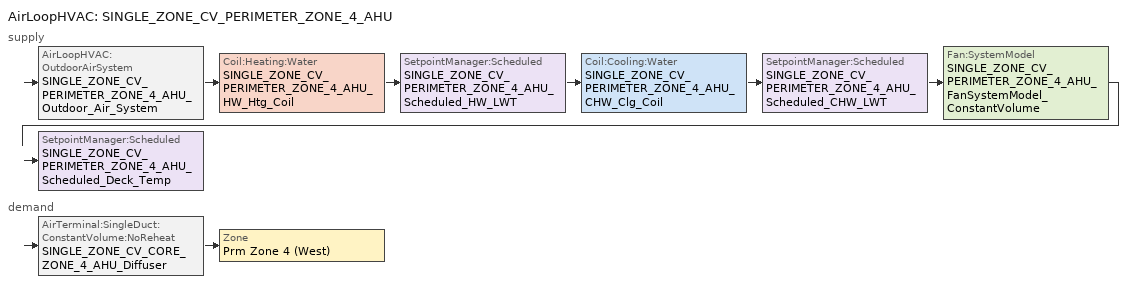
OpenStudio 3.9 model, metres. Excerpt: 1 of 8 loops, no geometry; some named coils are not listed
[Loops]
AirLoopHVAC 'SINGLE_ZONE_CV_PERIMETER_ZONE_4_AHU'
 supply: AirLoopHVAC:OutdoorAirSystem 'SINGLE_ZONE_CV_PERIMETER_ZONE_4_AHU_Outdoor_Air_System' > Coil:Heating:Water 'SINGLE_ZONE_CV_PERIMETER_ZONE_4_AHU_HW_Htg_Coil' > SetpointManager:Scheduled 'SINGLE_ZONE_CV_PERIMETER_ZONE_4_AHU_Scheduled_HW_LWT' > Coil:Cooling:Water 'SINGLE_ZONE_CV_PERIMETER_ZONE_4_AHU_CHW_Clg_Coil' > SetpointManager:Scheduled 'SINGLE_ZONE_CV_PERIMETER_ZONE_4_AHU_Scheduled_CHW_LWT' > Fan:SystemModel 'SINGLE_ZONE_CV_PERIMETER_ZONE_4_AHU_FanSystemModel_ConstantVolume' > SetpointManager:Scheduled 'SINGLE_ZONE_CV_PERIMETER_ZONE_4_AHU_Scheduled_Deck_Temp'
 demand: AirTerminal:SingleDuct:ConstantVolume:NoReheat 'SINGLE_ZONE_CV_CORE_ZONE_4_AHU_Diffuser' > Zone 'Prm Zone 4 (West)'
[Sizing:Zone]
Prm Zone 4 (West): Zone Cooling Design Supply Air Temperature Input Method=SupplyAirTemperature; Zone Cooling Design Supply Air Temperature {C}=12.7778; Zone Cooling Design Supply Air Temperature Difference {deltaC}=11.1111; Zone Heating Design Supply Air Temperature Input Method=SupplyAirTemperature; Zone Heating Design Supply Air Temperature {C}=32.2222; Zone Heating Design Supply Air Temperature Difference {deltaC}=11.11; Zone Cooling Design Supply Air Humidity Ratio {kg-H2O/kg-air}=0.0085; Zone Heating Design Supply Air Humidity Ratio {kg-H2O/kg-air}=0.008; Cooling Design Air Flow Method=DesignDay; Heating Design Air Flow Method=DesignDayWithLimit; Heating Maximum Air Flow per Zone Floor Area {m3/s-m2}=0; Heating Maximum Air Flow {m3/s}=0; Heating Maximum Air Flow Fraction=0.5; Account for Dedicated Outdoor Air System=No; Dedicated Outdoor Air Low Setpoint Temperature for Design {C}=autosize; Dedicated Outdoor Air High Setpoint Temperature for Design {C}=autosize; Zone Load Sizing Method=Sensible Load Only No Latent Load; Zone Latent Cooling Design Supply Air Humidity Ratio Input Method=HumidityRatioDifference; Zone Cooling Design Supply Air Humidity Ratio Difference {kgWater/kgDryAir}=0.005; Zone Latent Heating Design Supply Air Humidity Ratio Input Method=HumidityRatioDifference; Zone Humidification Design Supply Air Humidity Ratio Difference {kgWater/kgDryAir}=0.005; Design Zone Air Distribution Effectiveness in Cooling Mode=0.8; Design Zone Air Distribution Effectiveness in Heating Mode=0.8; Design Minimum Zone Ventilation Efficiency=0; Sizing Option=Coincident
[Zone equipment]
Prm Zone 4 (West): SINGLE_ZONE_CV_CORE_ZONE_4_AHU_Diffuser
[Fan:SystemModel]
SINGLE_ZONE_CV_PERIMETER_ZONE_4_AHU_FanSystemModel_ConstantVolume: Availability Schedule=Always On Discrete hvac_library; Design Maximum Air Flow Rate {m3/s}=0.943895; Speed Control Method=Discrete; Electric Power Minimum Flow Rate Fraction=0.2; Design Pressure Rise {Pa}=250; Motor Efficiency=0.9; Motor In Air Stream Fraction=1; Design Electric Power Consumption {W}=600; Design Power Sizing Method=TotalEfficiencyAndPressure; Electric Power Per Unit Flow Rate {W/(m3/s)}=840; Electric Power Per Unit Flow Rate Per Unit Pressure {W-s/m3-Pa}=1.66667; Fan Total Efficiency=0.7; Motor Loss Radiative Fraction=0
[AirLoopHVAC]
SINGLE_ZONE_CV_PERIMETER_ZONE_4_AHU: Availability Schedule=Perimeter_bot_ZN_2 OA Schedule 12; Design Supply Air Flow Rate {m3/s}=0.943895; Design Return Air Flow Fraction of Supply Air Flow=1
[Sizing:System]
SINGLE_ZONE_CV_PERIMETER_ZONE_4_AHU: Type of Load to Size On=Sensible; Design Outdoor Air Flow Rate {m3/s}=Autosize; Central Heating Maximum System Air Flow Ratio=1; Preheat Design Temperature {C}=7; Preheat Design Humidity Ratio {kg-H2O/kg-Air}=0.008; Precool Design Temperature {C}=12.8; Precool Design Humidity Ratio {kg-H2O/kg-Air}=0.008; Central Cooling Design Supply Air Temperature {C}=12.8; Central Heating Design Supply Air Temperature {C}=40; Sizing Option=NonCoincident; 100% Outdoor Air in Cooling=No; 100% Outdoor Air in Heating=No; Central Cooling Design Supply Air Humidity Ratio {kg-H2O/kg-Air}=0.0085; Central Heating Design Supply Air Humidity Ratio {kg-H2O/kg-Air}=0.008; Cooling Design Air Flow Method=DesignDay; Cooling Design Air Flow Rate {m3/s}=0; Heating Design Air Flow Method=DesignDay; Heating Design Air Flow Rate {m3/s}=0; System Outdoor Air Method=ZoneSum; Zone Maximum Outdoor Air Fraction=1; Cooling Supply Air Flow Rate Per Floor Area {m3/s-m2}=0.00996765; Cooling Fraction of Autosized Cooling Supply Air Flow Rate=1; Cooling Supply Air Flow Rate Per Unit Cooling Capacity {m3/s-W}=3.94755e-05; Heating Supply Air Flow Rate Per Floor Area {m3/s-m2}=0.00996765; Heating Fraction of Autosized Heating Supply Air Flow Rate=1; Heating Fraction of Autosized Cooling Supply Air Flow Rate=1; Heating Supply Air Flow Rate Per Unit Heating Capacity {m3/s-W}=3.15882e-05; Cooling Design Capacity Method=CoolingDesignCapacity; Cooling Design Capacity {W}=autosize; Cooling Design Capacity Per Floor Area {W/m2}=234.7; Fraction of Autosized Cooling Design Capacity=1; Heating Design Capacity Method=HeatingDesignCapacity; Heating Design Capacity {W}=autosize; Heating Design Capacity Per Floor Area {W/m2}=157; Fraction of Autosized Heating Design Capacity=1; Central Cooling Capacity Control Method=OnOff; Occupant Diversity=autosize
[AirLoopHVAC:OutdoorAirSystem]
SINGLE_ZONE_CV_PERIMETER_ZONE_4_AHU_Outdoor_Air_System: Controller=SINGLE_ZONE_CV_PERIMETER_ZONE_4_AHU_Controller_Outdoor_Air
[Controller:OutdoorAir]
SINGLE_ZONE_CV_PERIMETER_ZONE_4_AHU_Controller_Outdoor_Air: Minimum Outdoor Air Flow Rate {m3/s}=Autosize; Maximum Outdoor Air Flow Rate {m3/s}=Autosize; Economizer Control Type=FixedEnthalpy; Economizer Control Action Type=ModulateFlow; Economizer Maximum Limit Dry-Bulb Temperature {C}=28; Economizer Maximum Limit Enthalpy {J/kg}=65128; Economizer Minimum Limit Dry-Bulb Temperature {C}=-100; Lockout Type=NoLockout; Minimum Limit Type=FixedMinimum; Controller Mechanical Ventilation=Controller Mechanical Ventilation 9; High Humidity Control=No; High Humidity Outdoor Air Flow Ratio=1; Control High Indoor Humidity Based on Outdoor Humidity Ratio=Yes; Heat Recovery Bypass Control Type=BypassWhenWithinEconomizerLimits; Economizer Operation Staging=InterlockedWithMechanicalCooling
[Controller:MechanicalVentilation]
Controller Mechanical Ventilation 9: Availability Schedule=Always On Discrete
[SetpointManager:Scheduled] Control Variable=Temperature
Name | Schedule
SINGLE_ZONE_CV_PERIMETER_ZONE_4_AHU_Scheduled_HW_LWT; SINGLE_ZONE_CV_PERIMETER_ZONE_4_AHU_Scheduled_Deck_Temp | 90F_Design_Heating_Supply_Air_Temp
SINGLE_ZONE_CV_PERIMETER_ZONE_4_AHU_Scheduled_CHW_LWT | 55F_Chilled_Water_Coil_LAT
[AirTerminal:SingleDuct:ConstantVolume:NoReheat]
SINGLE_ZONE_CV_CORE_ZONE_4_AHU_Diffuser: Availability Schedule=Always On Discrete hvac_library; Maximum Air Flow Rate {m3/s}=AutoSize
[Schedule:Compact]
Perimeter_bot_ZN_2 OA Schedule 12: Through: 12/31, For: Weekdays SummerDesignDay, Until: 06:00, 0, Until: 22:00, 1, Until: 24:00, 0, For: Saturday WinterDesignDay, Until: 06:00, 0, Until: 18:00, 1, Until: 24:00, 0, For: AllOtherDays, Until: 24:00, 0
[Schedule:Constant] Value=1
Always On Discrete; Always On Discrete hvac_library
[Schedule:Ruleset]
Name | Default Day Schedule | Summer Design Day Schedule | Winter Design Day Schedule
90F_Design_Heating_Supply_Air_Temp | Deck Temperature Default 6 | Deck Temperature Summer Design Day 6 | Deck Temperature Winter Design Day 6
55F_Chilled_Water_Coil_LAT | Deck Temperature Default 10 | Deck Temperature Summer Design Day 10 | Deck Temperature Winter Design Day 10
[Schedule:Day]
Deck Temperature Default 6: No, 24, 0, 32.2222
Deck Temperature Summer Design Day 6; Deck Temperature Winter Design Day 6; Deck Temperature Summer Design Day 10; Deck Temperature Winter Design Day 10: No, 24, 0, 12.8
Deck Temperature Default 10: No, 24, 0, 12.7778
